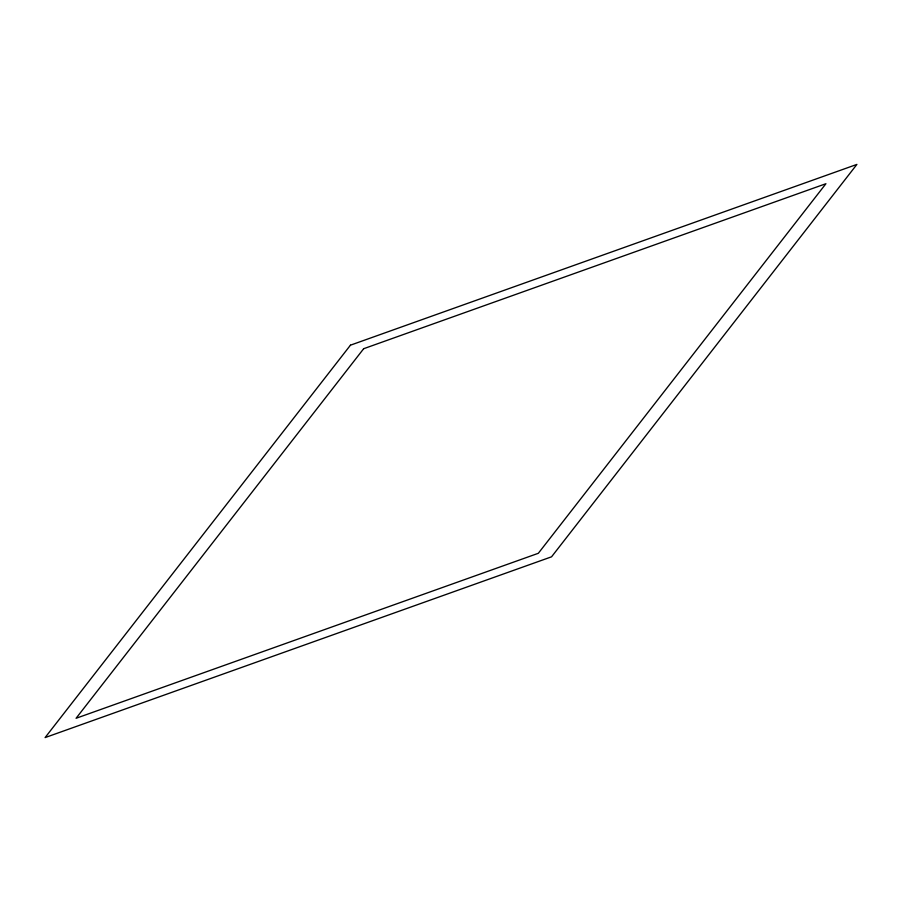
<?xml version="1.0" encoding="UTF-8"?>
<svg xmlns="http://www.w3.org/2000/svg" width="902" height="902" viewBox="0 0 902 902"><rect width="100%" height="100%" fill="white"/><g stroke="black" fill="none" stroke-linecap="round" stroke-linejoin="round"><path stroke-width="1.35" d="M350.45 345.184L45.1 737.588L551.55 556.816L856.9 164.412L350.45 345.184M363.664 348.713L76.072 718.285L538.336 553.287L825.928 183.715L363.664 348.713"/></g></svg>
